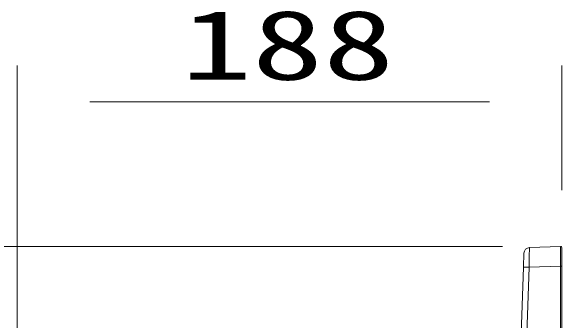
# Model space of a CAD drawing. Units: millimetres on the paper. Extents: x -63 to 65, y -59 to 59.
# Drawn here: x 8.38 to 27.39, y 33.8 to 44.51 of the extents above; entities that cross this region are included whole.
import ezdxf
from ezdxf.enums import TextEntityAlignment as Align

# ---------------------------------------------------------------- set-up
doc = ezdxf.new("R2010")
doc.units = ezdxf.units.MM
doc.layers.add('0-0_GAIKEI', color=4, linetype='Continuous', lineweight=9)
doc.layers.add('0-2_SUNPO', color=7, linetype='Continuous', lineweight=9)
doc.styles.add('ＭＳ ゴシック', font='')
doc.styles.get('ＭＳ ゴシック').set_extended_font_data('MS Gothic')

msp = doc.modelspace()

# ---------------------------------------------------------------- linework, layer by layer
at = {"layer": '0-0_GAIKEI', "color": 7}
for p, q in [((27.336, 36.371), (26.268, 36.334)), ((27.387, 36.321), (27.387, 25.236)), ((26.075, 36.141), (26.058, 35.658)), ((25.887, 30.773), (26.058, 35.658))]:
    msp.add_line(p, q, dxfattribs=at)
at = {"layer": '0-0_GAIKEI'}
for p, q in [((26.08, 30.773), (26.251, 35.658)), ((27.336, 35.696), (26.251, 35.658)), ((27.336, 35.696), (27.336, 25.85))]:
    msp.add_line(p, q, dxfattribs=at)
for points in [[(26.268, 36.334), (26.268, 36.334), (26.268, 36.334), (26.267, 36.333), (26.266, 36.324), (26.263, 36.254), (26.259, 36.092), (26.251, 35.658)], [(27.336, 36.371), (27.336, 36.371), (27.336, 36.37), (27.335, 36.295), (27.336, 35.696)]]:
    msp.add_lwpolyline(points, dxfattribs=at)
at = {"layer": '0-0_GAIKEI', "color": 7}
for centre, radius, start, end in [((26.275, 36.134), 0.2, 92, 178), ((27.337, 36.321), 0.05, 0, 92)]:
    msp.add_arc(centre, radius, start, end, dxfattribs=at)
at = {"layer": '0-0_GAIKEI'}
for centre, major_axis, ratio, start_param, end_param in [((26.258, 35.651), (-0.2, 0.007), 0.033683, 4.748472, 6.283185), ((27.337, 35.694), (0.05, 0), 0.034921, 6.283185, 7.888867)]:
    msp.add_ellipse(centre, major_axis=major_axis, ratio=ratio, start_param=start_param, end_param=end_param, dxfattribs=at)
at = {"layer": '0-2_SUNPO'}
for p, q in [((8.593, 31.428), (8.593, 42.621)), ((27.387, 38.321), (27.387, 42.621)), ((11.093, 41.371), (24.887, 41.371)), ((25.336, 36.37), (0.438, 36.37))]:
    msp.add_line(p, q, dxfattribs=at)

# ---------------------------------------------------------------- texts
at = {"layer": '0-2_SUNPO', "style": 'ＭＳ ゴシック', "width": 1.5}
msp.add_text('188', height=2.405, dxfattribs=at).set_placement((14.24, 41.409), align=Align.BOTTOM_LEFT)

doc.saveas('drawing.dxf')
